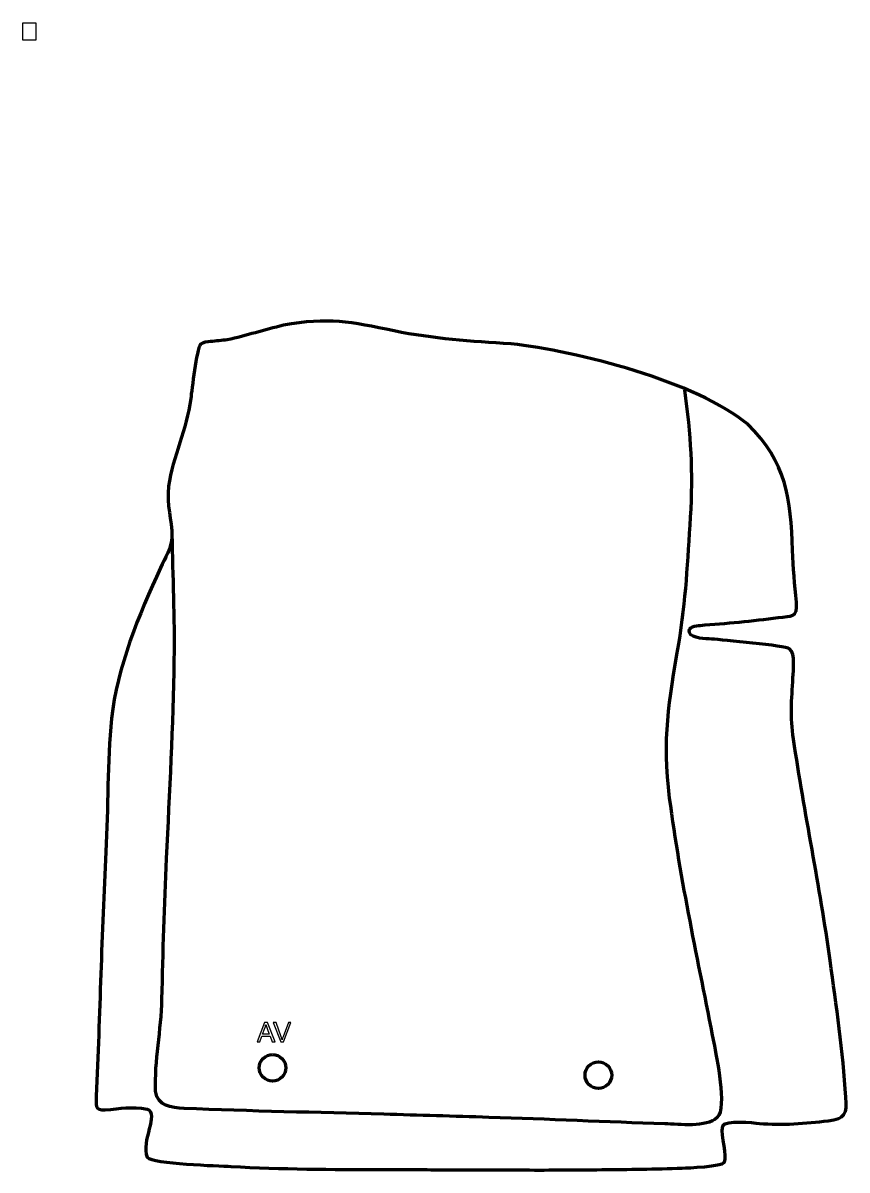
# Model space of a CAD drawing. Header units: millimetres. Extents: x 1005 to 1780, y 49 to 1127.
import ezdxf

# ---------------------------------------------------------------- set-up
doc = ezdxf.new("R2010")
doc.units = ezdxf.units.MM
doc.header["$MEASUREMENT"] = 0
doc.header["$XCLIPFRAME"] = 0
for name, color, linetype in [('layer 1', 7, 'Continuous'), ('layer 2', 7, 'Continuous'), ('layer 3', 7, 'Continuous')]:
    doc.layers.add(name, color=color, linetype=linetype)
picture_1 = doc.add_image_def('image1.jpg', size_in_pixel=(63313, 84418))

msp = doc.modelspace()

# ---------------------------------------------------------------- linework, layer by layer
at = {"layer": 'layer 2', "color": 142, "lineweight": 200}
for centre, major_axis, ratio in [((1239.4116, 145.1312), (0, 12.5156), 1), ((1545.8284, 138.2429), (12.5157, 0), 0.99999201)]:
    msp.add_ellipse(centre, major_axis=major_axis, ratio=ratio, dxfattribs=at)
at = {"layer": 'layer 2', "color": 142, "lineweight": 158}
msp.add_open_spline([(1626.8246, 782.356), (1632.6812, 740.5212), (1634.8984, 705.0851), (1632.1907, 662.8187), (1632.1907, 662.8187), (1629.7776, 622.1848), (1627.8153, 583.8916), (1621.1028, 543.564), (1621.1028, 543.564), (1611.6888, 488.6934), (1605.6568, 455.0117), (1612.5706, 398.5567), (1612.5706, 398.5567), (1622.7924, 320.9213), (1639.5022, 245.3766), (1654.3383, 168.6369), (1654.3383, 168.6369), (1656.8929, 155.1127), (1666.9896, 108.0961), (1657.609, 98.2895), (1657.609, 98.2895), (1647.1051, 88.735), (1622.1666, 92.0739), (1608.4984, 92.4785), (1608.4984, 92.4785), (1553.3135, 94.1336), (1498.2076, 96.9498), (1442.9808, 98.5674), (1442.9808, 98.5674), (1409.9772, 99.5341), (1376.9736, 100.5008), (1343.9699, 101.4674), (1343.9699, 101.4674), (1281.4087, 103.2746), (1218.7199, 104.2418), (1156.1993, 106.9472), (1156.1993, 106.9472), (1144.0802, 107.6852), (1131.3297, 108.7845), (1129.4571, 123.046), (1129.4571, 123.046), (1128.2768, 151.9637), (1134.903, 180.6271), (1135.4483, 209.7752), (1135.4483, 209.7752), (1136.2485, 254.0513), (1137.7977, 297.7033), (1139.8238, 341.932), (1139.8238, 341.932), (1142.6757, 403.952), (1146.2213, 466.68), (1147.0532, 528.7194), (1147.0532, 528.7194), (1147.5573, 567.9089), (1145.8653, 607.0409), (1145.0965, 646.2128)], degree=3, knots=[0, 0, 0, 0, 0.066666667, 0.066666667, 0.066666667, 0.066666667, 0.133333333, 0.133333333, 0.133333333, 0.133333333, 0.2, 0.2, 0.2, 0.2, 0.266666667, 0.266666667, 0.266666667, 0.266666667, 0.333333333, 0.333333333, 0.333333333, 0.333333333, 0.4, 0.4, 0.4, 0.4, 0.466666667, 0.466666667, 0.466666667, 0.466666667, 0.533333333, 0.533333333, 0.533333333, 0.533333333, 0.6, 0.6, 0.6, 0.6, 0.666666667, 0.666666667, 0.666666667, 0.666666667, 0.733333333, 0.733333333, 0.733333333, 0.733333333, 0.8, 0.8, 0.8, 0.8, 0.866666667, 0.866666667, 0.866666667, 0.866666667, 1, 1, 1, 1], dxfattribs=at)
at = {"layer": 'layer 2', "color": 142}
for points, knots in [([(1224.8915, 169.4045), (1224.8915, 169.4045), (1231.8767, 187.6136), (1231.8767, 187.6136), (1231.8767, 187.6136), (1231.8767, 187.6136), (1234.5258, 187.6136), (1234.5258, 187.6136), (1234.5258, 187.6136), (1234.5258, 187.6136), (1241.9392, 169.4045), (1241.9392, 169.4045), (1241.9392, 169.4045), (1241.9392, 169.4045), (1239.1968, 169.4045), (1239.1968, 169.4045), (1239.1968, 169.4045), (1239.1968, 169.4045), (1237.0902, 174.9232), (1237.0902, 174.9232), (1237.0902, 174.9232), (1237.0902, 174.9232), (1229.4225, 174.9232), (1229.4225, 174.9232), (1229.4225, 174.9232), (1229.4225, 174.9232), (1227.4473, 169.4045), (1227.4473, 169.4045), (1227.4473, 169.4045), (1227.4473, 169.4045), (1224.8915, 169.4045), (1224.8915, 169.4045)], [0, 0, 0, 0, 0.111111111, 0.111111111, 0.111111111, 0.111111111, 0.222222222, 0.222222222, 0.222222222, 0.222222222, 0.333333333, 0.333333333, 0.333333333, 0.333333333, 0.444444444, 0.444444444, 0.444444444, 0.444444444, 0.555555556, 0.555555556, 0.555555556, 0.555555556, 0.666666667, 0.666666667, 0.666666667, 0.666666667, 0.777777778, 0.777777778, 0.777777778, 0.777777778, 1, 1, 1, 1]), ([(1230.1304, 176.8814), (1230.1304, 176.8814), (1236.3357, 176.8814), (1236.3357, 176.8814), (1236.3357, 176.8814), (1236.3357, 176.8814), (1234.4368, 181.9296), (1234.4368, 181.9296), (1234.4368, 181.9296), (1233.8646, 183.464), (1233.4323, 184.7313), (1233.1313, 185.7317), (1233.1313, 185.7317), (1232.8812, 184.5448), (1232.5464, 183.3792), (1232.1268, 182.2263), (1232.1268, 182.2263), (1232.1268, 182.2263), (1230.1304, 176.8814), (1230.1304, 176.8814)], [0, 0, 0, 0, 0.166666667, 0.166666667, 0.166666667, 0.166666667, 0.333333333, 0.333333333, 0.333333333, 0.333333333, 0.5, 0.5, 0.5, 0.5, 0.666666667, 0.666666667, 0.666666667, 0.666666667, 1, 1, 1, 1]), ([(1247.1527, 169.4045), (1247.1527, 169.4045), (1240.1166, 187.6136), (1240.1166, 187.6136), (1240.1166, 187.6136), (1240.1166, 187.6136), (1242.7276, 187.6136), (1242.7276, 187.6136), (1242.7276, 187.6136), (1242.7276, 187.6136), (1247.4579, 174.3806), (1247.4579, 174.3806), (1247.4579, 174.3806), (1247.8351, 173.321), (1248.1573, 172.3291), (1248.4116, 171.4009), (1248.4116, 171.4009), (1248.6913, 172.397), (1249.0177, 173.3888), (1249.3907, 174.3806), (1249.3907, 174.3806), (1249.3907, 174.3806), (1254.299, 187.6136), (1254.299, 187.6136), (1254.299, 187.6136), (1254.299, 187.6136), (1256.7574, 187.6136), (1256.7574, 187.6136), (1256.7574, 187.6136), (1256.7574, 187.6136), (1249.6577, 169.4045), (1249.6577, 169.4045), (1249.6577, 169.4045), (1249.6577, 169.4045), (1247.1527, 169.4045), (1247.1527, 169.4045)], [0, 0, 0, 0, 0.1, 0.1, 0.1, 0.1, 0.2, 0.2, 0.2, 0.2, 0.3, 0.3, 0.3, 0.3, 0.4, 0.4, 0.4, 0.4, 0.5, 0.5, 0.5, 0.5, 0.6, 0.6, 0.6, 0.6, 0.7, 0.7, 0.7, 0.7, 0.8, 0.8, 0.8, 0.8, 1, 1, 1, 1])]:
    msp.add_open_spline(points, degree=3, knots=knots, dxfattribs=at)
at = {"layer": 'layer 3', "color": 242, "lineweight": 158}
msp.add_open_spline([(1196.8048, 829.4075), (1214.939, 833.1736), (1231.8457, 838.871), (1249.6529, 842.9915), (1249.6529, 842.9915), (1291.9871, 850.8965), (1313.035, 846.2831), (1353.6946, 837.7121), (1353.6946, 837.7121), (1391.1637, 830.1587), (1425.8672, 828.073), (1463.7516, 825.4758), (1463.7516, 825.4758), (1525.2618, 819.219), (1639.0093, 789.6126), (1686.2708, 749.9717), (1686.2708, 749.9717), (1722.8551, 714.6998), (1726.84, 679.7627), (1728.4596, 631.5319), (1728.4596, 631.5319), (1729.0805, 614.8565), (1730.4685, 599.3168), (1732.2029, 582.7529), (1732.2029, 582.7529), (1733.1306, 567.6312), (1727.9193, 570.0787), (1714.9208, 568.3051), (1714.9208, 568.3051), (1690.479, 565.0549), (1666.0585, 562.8892), (1641.4833, 560.9903), (1641.4833, 560.9903), (1637.7361, 560.7014), (1629.7219, 559.8724), (1631.404, 554.2016), (1631.404, 554.2016), (1633.9605, 548.1357), (1646.9398, 548.6929), (1652.5941, 548.1477), (1652.5941, 548.1477), (1661.9175, 547.2351), (1721.949, 541.9928), (1725.7232, 538.8938), (1725.7232, 538.8938), (1731.151, 534.4369), (1729.285, 518.2765), (1728.8664, 511.8521), (1728.8664, 511.8521), (1727.5317, 490.5255), (1726.2363, 475.5911), (1729.3169, 454.055), (1729.3169, 454.055), (1739.6574, 384.4868), (1754.1109, 315.8817), (1763.7808, 246.0922), (1763.7808, 246.0922), (1769.6438, 203.6869), (1775.7845, 160.0894), (1778.6189, 117.4055), (1778.6189, 117.4055), (1779.7212, 101.1709), (1778.1473, 97.7093), (1761.873, 95.3086), (1761.873, 95.3086), (1740.8254, 92.8884), (1718.4228, 91.0015), (1697.2931, 92.846), (1697.2931, 92.846), (1691.3393, 93.4005), (1665.3324, 96.5547), (1662.7554, 90.5044), (1662.7554, 90.5044), (1660.591, 80.2699), (1667.7556, 62.1446), (1664.3557, 56.4533), (1664.3557, 56.4533), (1661.7736, 52.1308), (1630.048, 51.1288), (1624.502, 50.8916), (1624.502, 50.8916), (1599.6023, 49.8267), (1573.9899, 49.7169), (1549.0333, 49.4263), (1549.0333, 49.4263), (1524.9187, 49.1455), (1500.8067, 49.0112), (1476.6905, 49.0784), (1476.6905, 49.0784), (1456.6111, 49.137), (1436.532, 49.2516), (1416.4526, 49.3059), (1416.4526, 49.3059), (1397.7202, 49.3529), (1378.9879, 49.4), (1360.2555, 49.447), (1360.2555, 49.447), (1354.5405, 49.4614), (1348.8256, 49.4758), (1343.1107, 49.4901), (1343.1107, 49.4901), (1295.0627, 49.6002), (1248.1873, 49.7316), (1200.1488, 52.4185), (1200.1488, 52.4185), (1188.6642, 53.0176), (1126.5608, 54.8778), (1121.6383, 60.9805), (1121.6383, 60.9805), (1114.9356, 76.5419), (1133.4008, 101.8067), (1121.4265, 106.254), (1121.4265, 106.254), (1106.7956, 109.3917), (1096.3865, 106.434), (1082.1648, 105.7183), (1082.1648, 105.7183), (1071.9707, 105.2053), (1073.3419, 109.886), (1073.7098, 118.5642), (1073.7098, 118.5642), (1076.9248, 195.1112), (1078.727, 271.5036), (1082.7436, 348.0548), (1082.7436, 348.0548), (1084.7568, 389.5538), (1084.1178, 432.1383), (1087.9861, 473.3805), (1087.9861, 473.3805), (1093.1709, 521.2245), (1113.7631, 571.5233), (1134.0124, 614.9518), (1134.0124, 614.9518), (1138.2299, 623.8841), (1144.481, 634.1172), (1144.8593, 644.0509), (1144.8593, 644.0509), (1144.8237, 661.2296), (1139.5033, 673.4366), (1141.5979, 691.6729), (1141.5979, 691.6729), (1145.5663, 720.1749), (1158.7324, 745.1743), (1162.5049, 774.0807), (1162.5049, 774.0807), (1163.6039, 782.552), (1167.7207, 820.1948), (1171.6243, 825.1641), (1171.6243, 825.1641), (1173.1927, 827.1605), (1178.7603, 827.3596), (1181.1362, 827.6427), (1181.1362, 827.6427), (1186.3137, 828.2598), (1191.6737, 828.6596), (1196.8048, 829.4075)], degree=3, knots=[0, 0, 0, 0, 0.025, 0.025, 0.025, 0.025, 0.05, 0.05, 0.05, 0.05, 0.075, 0.075, 0.075, 0.075, 0.1, 0.1, 0.1, 0.1, 0.125, 0.125, 0.125, 0.125, 0.15, 0.15, 0.15, 0.15, 0.175, 0.175, 0.175, 0.175, 0.2, 0.2, 0.2, 0.2, 0.225, 0.225, 0.225, 0.225, 0.25, 0.25, 0.25, 0.25, 0.275, 0.275, 0.275, 0.275, 0.3, 0.3, 0.3, 0.3, 0.325, 0.325, 0.325, 0.325, 0.35, 0.35, 0.35, 0.35, 0.375, 0.375, 0.375, 0.375, 0.4, 0.4, 0.4, 0.4, 0.425, 0.425, 0.425, 0.425, 0.45, 0.45, 0.45, 0.45, 0.475, 0.475, 0.475, 0.475, 0.5, 0.5, 0.5, 0.5, 0.525, 0.525, 0.525, 0.525, 0.55, 0.55, 0.55, 0.55, 0.575, 0.575, 0.575, 0.575, 0.6, 0.6, 0.6, 0.6, 0.625, 0.625, 0.625, 0.625, 0.65, 0.65, 0.65, 0.65, 0.675, 0.675, 0.675, 0.675, 0.7, 0.7, 0.7, 0.7, 0.725, 0.725, 0.725, 0.725, 0.75, 0.75, 0.75, 0.75, 0.775, 0.775, 0.775, 0.775, 0.8, 0.8, 0.8, 0.8, 0.825, 0.825, 0.825, 0.825, 0.85, 0.85, 0.85, 0.85, 0.875, 0.875, 0.875, 0.875, 0.9, 0.9, 0.9, 0.9, 0.925, 0.925, 0.925, 0.925, 0.95, 0.95, 0.95, 0.95, 1, 1, 1, 1], dxfattribs=at)

# ---------------------------------------------------------------- pictures from other files: only their frames are drawn
at = {"layer": 'layer 1', "color": 0}
image = msp.add_image(picture_1, insert=(990.9131, -45.8859), size_in_units=(879.3472, 1172.4722), dxfattribs=at)
image.set_boundary_path([(990.913, -45.886), (1870.274, 1126.595)])
image.dxf.flags = 3

doc.saveas('drawing.dxf')
